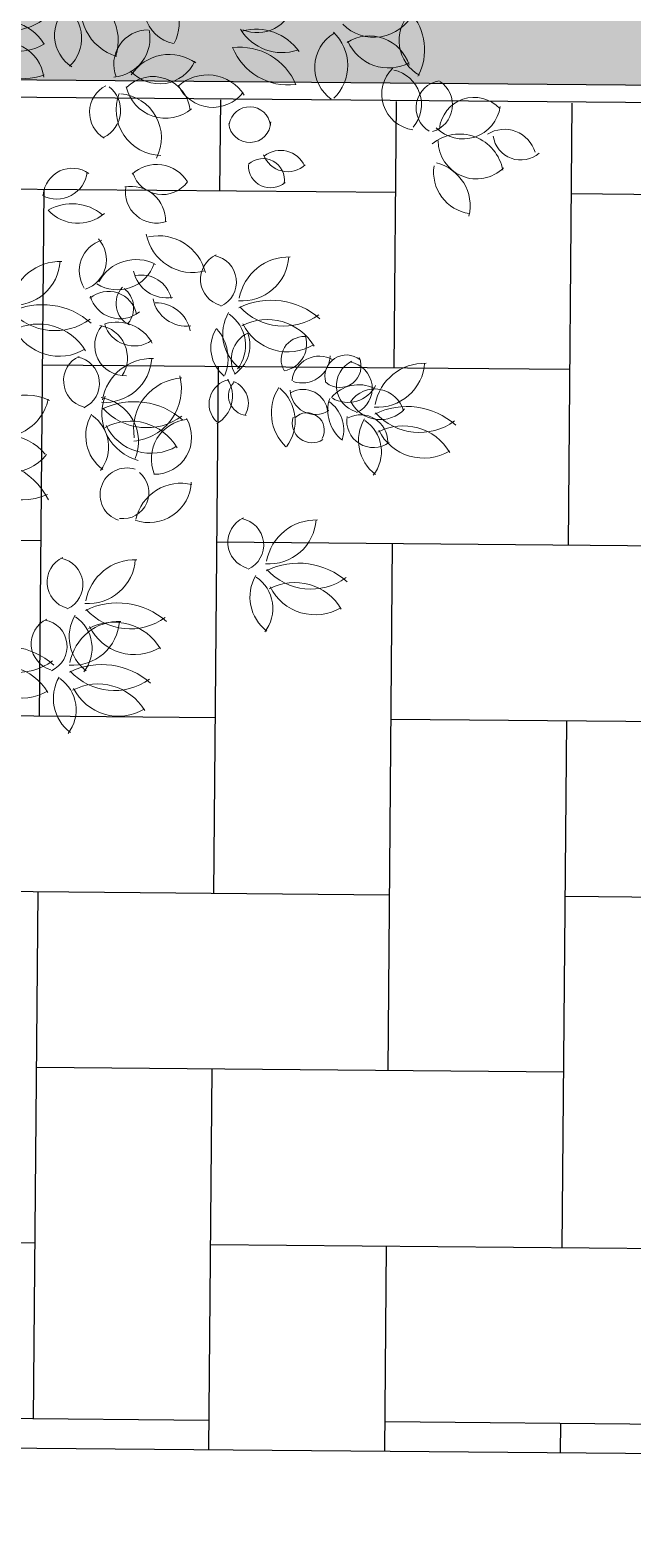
# Model space of a CAD drawing. Header units: millimetres. Extents: x 793 to 3159, y 750 to 2095.
# Drawn here: x 1232.699 to 1234.441, y 978.447 to 982.741 of the extents above; entities that cross this region are included whole.
import ezdxf

# ---------------------------------------------------------------- set-up
doc = ezdxf.new("R2010")
doc.units = ezdxf.units.MM
doc.linetypes.add('CENTER', pattern=[50.8, 31.75, -6.35, 6.35, -6.35])
doc.linetypes.add('CONTINUA', pattern=[0])
for name, color, linetype in [('A-PISOS', 252, 'Continuous'), ('A-PROY', 252, 'Continuous'), ('A-VEGETACION', 65, 'Continuous')]:
    doc.layers.add(name, color=color, linetype=linetype)
doc.layers.add('JUNTA DE AISLAMIENTO', color=7, linetype='Continuous', true_color=0x22d6dd)
doc.layers.add('JUNTA DE CONTROL', color=7, linetype='Continuous', true_color=0xf43e0b)
doc.styles.get("Standard").update_dxf_attribs({"font": 'arial.ttf'})
doc.linetypes.add('RAYACONTX', pattern='A,0.8,["X",Standard,S=0.08,R=0,X=0.025,Y=-0.04],0', length=0.8)

# ---------------------------------------------------------------- blocks, each defined once
blk = doc.blocks.new('A$C15914C01')
at = {"layer": 'A-PISOS', "linetype": 'CONTINUA', "ltscale": 0.5}
h = blk.add_hatch(dxfattribs=at)
h.set_pattern_fill('AR-HBONE', color=250, scale=0.005, angle=45)
h.set_pattern_definition([(90, (-2174.8441, -711.9263), (-0.508, 0.508), [1.524, -0.508]), (180, (-2174.8441, -711.4183), (-0.508, 0.508), [1.524, -0.508])])
h.paths.add_polyline_path([(55.5483, -5.5046), (55.8168, -5.5046), (55.8168, -0.9969), (55.5493, -0.9969), (55.5483, -0.9968), (52.8168, -0.9968), (52.8168, -4.9051), (54.8141, -4.9051), (55.5483, -4.9051)])
h.paths.add_polyline_path([(55.8168, -5.5046), (55.5483, -5.5046), (55.5483, -6.7051), (52.8168, -6.7051), (52.8168, -10.6084), (55.8168, -10.6084)])
blk = doc.blocks.new('XR-CONJUNTO$0$A$C458D45B7')
at = {"lineweight": 0, "extrusion": (-2.43104e-07, -5.45806e-06, 1)}
blk.add_lwpolyline([(0.1057, -1.746), (0.1681, -1.7494, -0.110183), (-0.0866, -0.95, -0.110183), (0.0225, -0.1181, 0.069274), (0.0548, -0.1083, -0.159056), (0.3751, -0.5382), (0.4313, -0.5098), (0.2694, -0.2414), (0.6188, -0.3643), (0.5483, -0.2962, -0.129481), (0.1024, -0.068, 0.184379), (0.1254, 0.0127), (0.8832, -0.1415), (0.8943, -0.0784), (0.1156, 0.0518, -0.487233), (0.1075, 0.0667, -0.157099), (0.4909, 0.4325), (0.4557, 0.4846), (0.2096, 0.2904), (0.2879, 0.6525), (0.2292, 0.5741, -0.1274), (0.063, 0.1098, -1.508538), (0.0487, 0.1166), (-0.0409, 1.3604), (-0.1014, 1.2588), (-0.0393, 0.4627, -0.187108), (-0.3498, 1.1361), (-0.3949, 1.1174), (-0.3356, 0.7801), (-0.586, 0.9428), (-0.6161, 0.9071, -0.222061), (-0.0345, 0.1193), (-0.0367, 0.1218), (-0.9935, 0.563), (-0.9683, 0.4373, -0.148996), (-0.7862, 0.3977), (-0.1177, 0.0214, -0.61159), (-0.1188, -0.006, -0.101655), (-1.381, -0.3864), (-1.4565, -0.4291), (-0.657, -0.3716, -0.12496), (-1.5382, -0.8654), (-1.5037, -0.924), (-0.968, -0.7054), (-1.2263, -1.1913), (-1.1801, -1.2004, -0.176723), (-0.0978, -0.0662, 0.164875), (-0.0374, -0.112, -0.122319), (-0.6656, -1.3725), (-0.6394, -1.3961), (-0.165, -0.7555, -0.101541), (-0.347, -1.7346), (-0.3067, -1.749), (-0.1198, -1.2235), (0.1057, -1.746)], format="xyb", close=True, dxfattribs=at)
at = {"lineweight": 0, "extrusion": (2.43104e-07, 5.45806e-06, -1)}
for centre, major_axis, start_param, end_param in [((1.2195, -0.3259), (0.0723, -0.0794, 0), 0.935119, 3.152125), ((1.0826, -0.3727), (0.0884, -0.0971, 0), 4.292569, 5.905348), ((1.075, -0.3301), (0.098, -0.1076, 0), 1.026297, 2.64588), ((0.882, -0.4268), (0.1053, -0.1156, 0), 4.242804, 5.729802), ((0.728, -0.2461), (0.1016, -0.1116, 0), -0.392699, 1.416384), ((0.9635, -0.4091), (0.0736, -0.0808, 0), 1.306379, 3.162265), ((0.8195, -0.4188), (0.0834, 0.076, 0), 6.107054, 7.814598), ((1.4394, -0.2899), (0.0724, -0.0795, 0), -0.621746, 1.129501), ((1.776, -0.2819), (0.0847, -0.093, 0), -0.387081, 1.524271), ((1.9638, -0.4153), (0.0768, -0.0843, 0), 1.231448, 3.066665), ((1.7614, -0.4437), (0.1203, 0.1096, 0), 6.282223, 7.50516), ((0.7063, -0.5098), (0.0938, -0.103, 0), 3.356607, 4.894804), ((0.7538, -0.3282), (0.0952, 0.0867, 0), 1.721172, 3.438981), ((1.4379, -0.5406), (0.1132, 0.1031, 0), 5.178593, 6.391981), ((0.7097, -0.547), (0.0855, 0.0778, 0), 4.970648, 6.893858), ((1.1263, -0.4919), (0.074, 0.0674, 0), 3.497373, 5.431261), ((1.0172, -0.4171), (0.0834, 0.0759, 0), 0.522201, 2.222682), ((1.5107, -0.3149), (0.1032, 0.094, 0), 1.972829, 3.329136), ((1.7212, -0.4945), (0.0844, 0.0769, 0), 2.921424, 4.898357), ((1.5708, -0.4908), (0.0887, -0.0974, 0), 4.624499, 6.245935), ((1.7652, -0.5238), (0.0809, -0.0889, 0), 3.304004, 5.142297), ((1.819, -0.3683), (0.0943, 0.0859, 0), 1.81204, 3.465097), ((0.7736, -0.4108), (0.0842, -0.0925, 0), 0.316464, 2.06298), ((1.1878, -0.5954), (0.0893, -0.098, 0), 2.893248, 4.484243), ((1.3911, -0.6161), (0.1186, -0.1303, 0), 3.751224, 5.04893), ((1.5298, -0.374), (0.1172, -0.1286, 0), 0.608217, 1.916874), ((1.1577, -0.4355), (0.0757, -0.0832, 0), -0.410198, 1.564219), ((1.9055, -0.5708), (0.0701, -0.077, 0), 0.868385, 3.107628), ((1.8147, -0.6013), (0.0684, -0.0752, 0), 4.086493, 6.142639), ((1.0432, -0.6316), (0.0635, 0.0578, 0), 2.828355, 4.970388), ((0.9604, -0.6267), (0.0642, 0.0584, 0), 6.104573, 8.123386), ((1.1762, -0.5315), (0.0858, 0.0782, 0), 1.595626, 3.656981), ((1.1406, -0.6349), (0.0726, -0.0797, 0), 3.097635, 5.344847), ((1.2984, -0.6458), (0.0925, 0.0842, 0), 4.69803, 6.451656), ((1.3126, -0.5044), (0.0742, -0.0815, 0), -0.185563, 1.859253), ((1.9797, -0.6098), (0.0531, -0.0583, 0), 1.27183, 3.717815), ((1.9253, -0.6015), (0.0597, 0.0543, 0), 6.025032, 8.287942), ((1.166, -0.6234), (0.0885, -0.0972, 0), 0.750634, 2.670163), ((1.0384, -0.705), (0.0858, -0.0942, 0), 3.951231, 5.923783), ((2.0694, -0.6791), (0.0677, -0.0743, 0), 2.389715, 4.70032), ((1.4206, -0.6724), (0.0447, 0.0407, 0), 4.046495, 6.887858), ((2.0365, -0.5907), (0.0801, 0.073, 0), 0.865837, 3.095513), ((1.4206, -0.6545), (0.045, 0.041, 0), 0.745147, 3.783208), ((2.0285, -0.812), (0.0854, -0.0937, 0), 3.194354, 5.266214), ((2.1578, -0.7629), (0.0624, -0.0685, 0), 3.315824, 5.152296), ((2.0764, -0.7036), (0.0819, 0.0746, 0), 1.519596, 3.869397), ((2.2045, -0.6777), (0.0544, -0.0598, 0), 0.009364, 2.152356), ((1.4605, -0.8232), (0.0416, -0.0457, 0), 3.128591, 5.60002), ((1.5314, -0.724), (0.0552, 0.0503, 0), 1.558302, 3.521751), ((1.5113, -0.8135), (0.0514, -0.0565, 0), 3.212513, 5.011871), ((1.9318, -0.8938), (0.0862, -0.0947, 0), 4.111917, 5.679083), ((0.8645, -0.7958), (0.0594, -0.0652, 0), -0.726496, 1.218619), ((0.9098, -0.8788), (0.0568, -0.0624, 0), 2.393253, 4.474922), ((1.1541, -0.8854), (0.077, 0.0701, 0), 4.690567, 6.465808), ((1.1694, -0.7784), (0.0664, 0.0605, 0), 1.357884, 3.565082), ((1.4824, -0.7811), (0.0478, 0.0435, 0), 1.591957, 3.894), ((2.0741, -0.7951), (0.0813, -0.0893, 0), 0.876257, 2.452635), ((1.1537, -0.8603), (0.061, -0.0669, 0), 0.413196, 2.457667), ((1.0811, -0.944), (0.073, 0.0665, 0), 5.248983, 7.046658), ((0.9106, -1.0346), (0.0926, -0.1017, 0), 3.353254, 4.564957), ((0.926, -0.8367), (0.0863, 0.0786, 0), 1.589818, 3.127586), ((1.2581, -0.957), (0.1004, 0.0914, 0), 2.033796, 3.688076), ((1.1614, -1.1268), (0.103, 0.0938, 0), 5.235197, 6.77359), ((1.0253, -1.0902), (0.069, 0.0628, 0), 3.308647, 5.138973), ((0.9205, -1.0592), (0.0664, 0.0605, 0), 6.277686, 8.249253), ((0.7405, -1.0565), (0.0917, -0.1007, 0), -0.777492, 0.800951), ((0.8777, -1.2094), (0.0977, -0.1073, 0), 2.477681, 3.902549), ((1.0421, -1.0332), (0.0826, 0.0753, 0), 1.048711, 2.866113), ((1.0967, -1.1776), (0.0894, 0.0814, 0), 4.357835, 5.930551), ((1.3608, -1.1116), (0.0578, 0.0526, 0), 2.569534, 5.006064), ((1.3091, -1.1196), (0.0521, -0.0572, 0), 4.051015, 6.582941), ((1.4011, -1.0374), (0.0917, -0.1007, 0), -0.777492, 0.800951), ((1.5383, -1.1903), (0.0977, -0.1073, 0), 2.477681, 3.902549), ((1.1846, -1.0688), (0.0724, 0.066, 0), 2.126203, 3.662822), ((1.1126, -1.19), (0.0655, 0.0597, 0), 5.242094, 6.774017), ((1.0176, -1.2329), (0.0616, 0.0561, 0), 4.748267, 6.798588), ((1.1075, -1.1835), (0.0461, -0.0506, 0), 1.181961, 3.053836), ((1.019, -1.1975), (0.0479, -0.0526, 0), 4.531679, 6.114111), ((1.4895, -1.3817), (0.156, 0.1421, 0), 4.983233, 6.17178), ((0.8289, -1.4008), (0.156, 0.1421, 0), 4.983233, 6.17178), ((1.0502, -1.1398), (0.0656, 0.0598, 0), 1.617108, 3.605764), ((1.242, -1.15), (0.0725, 0.066, 0), 2.164318, 3.678188), ((1.1553, -1.2826), (0.0683, -0.075, 0), 3.854023, 5.240722), ((1.5226, -1.0739), (0.1269, 0.1155, 0), 1.666781, 3.133707), ((0.862, -1.093), (0.1269, 0.1155, 0), 1.666781, 3.133707), ((0.8178, -1.4026), (0.1055, -0.1158, 0), 3.38331, 4.908592), ((1.0918, -1.2176), (0.0659, 0.06, 0), 1.69823, 3.571093), ((1.043, -1.3545), (0.0783, -0.086, 0), 3.570728, 4.946469), ((1.4712, -1.2689), (0.0909, 0.0828, 0), 2.943806, 4.400315), ((1.3047, -1.3033), (0.0813, 0.074, 0), 6.042078, 7.680112), ((1.4784, -1.3835), (0.1055, -0.1158, 0), 3.38331, 4.908592), ((1.5357, -1.175), (0.0974, -0.107, 0), 0.190237, 1.841773), ((0.8751, -1.194), (0.0974, -0.107, 0), 0.190237, 1.841773), ((1.0668, -1.3051), (0.0651, 0.0593, 0), 2.253087, 4.566682), ((0.9783, -1.3425), (0.0642, -0.0705, 0), 4.03691, 6.007166), ((1.4183, -1.3094), (0.0769, 0.0701, 0), 2.97626, 4.426761), ((1.2348, -1.342), (0.0872, -0.0957, 0), 4.707112, 5.824159), ((1.4594, -1.343), (0.0578, -0.0634, 0), 1.791928, 3.410217), ((1.3267, -1.3023), (0.0744, 0.0678, 0), 0.401855, 1.714979), ((1.584, -1.3411), (0.0445, -0.0489, 0), 1.786118, 3.912369), ((1.5135, -1.2978), (0.0522, -0.0573, 0), -1.25973, 0.566902), ((1.629, -1.4107), (0.0588, 0.0536, 0), 3.97883, 5.958356), ((1.5783, -1.3283), (0.0545, -0.0598, 0), -0.813038, 1.059981), ((1.7069, -1.3894), (0.042, -0.0461, 0), 2.007707, 4.557266), ((0.9678, -1.4088), (0.0578, 0.0526, 0), 2.569534, 5.006064), ((0.9161, -1.4168), (0.0521, -0.0572, 0), 4.051015, 6.582941), ((1.0081, -1.3346), (0.0917, -0.1007, 0), -0.777492, 0.800951), ((1.1453, -1.4875), (0.0977, -0.1073, 0), 2.477681, 3.902549), ((1.6874, -1.3597), (0.0414, -0.0455, 0), -1.262708, 1.413944), ((1.7562, -1.4153), (0.0578, 0.0526, 0), 2.569534, 5.006064), ((1.7045, -1.4233), (0.0521, -0.0572, 0), 4.051015, 6.582941), ((1.7965, -1.3411), (0.0917, -0.1007, 0), -0.777492, 0.800951), ((1.9337, -1.494), (0.0977, -0.1073, 0), 2.477681, 3.902549), ((1.2417, -1.546), (0.0999, -0.1097, 0), 2.132888, 3.812413), ((1.0778, -1.4302), (0.1128, 0.1028, 0), 0.48437, 2.20123), ((1.3819, -1.4714), (0.0526, 0.0479, 0), 3.048286, 5.247826), ((1.2889, -1.4511), (0.0602, -0.0661, 0), -1.42151, 0.212376), ((1.4235, -1.448), (0.0382, -0.0419, 0), 0.840385, 3.053217), ((1.3575, -1.4699), (0.0495, 0.045, 0), 5.804263, 7.555064), ((1.7437, -1.5154), (0.069, -0.0758, 0), 2.992613, 4.319172), ((1.711, -1.3735), (0.067, 0.061, 0), 1.213283, 2.813805), ((0.783, -1.6027), (0.1018, -0.1118, 0), 2.590682, 4.333365), ((1.1414, -1.5014), (0.0944, -0.1036, 0), 0.982263, 2.662977), ((0.9783, -1.5849), (0.0873, -0.0959, 0), 4.040533, 5.825192), ((1.0965, -1.6789), (0.156, 0.1421, 0), 4.983233, 6.17178), ((1.6259, -1.4952), (0.0909, -0.0998, 0), 1.486848, 2.875757), ((1.436, -1.5206), (0.0916, 0.0834, 0), 6.141567, 7.656072), ((1.6176, -1.4269), (0.0492, -0.054, 0), 0.172175, 2.267867), ((1.5821, -1.4997), (0.0485, -0.0533, 0), 3.374486, 5.350939), ((1.7642, -1.4868), (0.0815, 0.0742, 0), 2.96694, 4.191148), ((1.7903, -1.5105), (0.0635, 0.0579, 0), 4.479507, 6.747295), ((1.8849, -1.6854), (0.156, 0.1421, 0), 4.983233, 6.17178), ((0.7069, -1.433), (0.0958, -0.1052, 0), -0.620898, 1.257402), ((1.1296, -1.3711), (0.1269, 0.1155, 0), 1.666781, 3.133707), ((1.5944, -1.5453), (0.0336, -0.0369, 0), 3.099403, 5.951328), ((1.6007, -1.5446), (0.0738, 0.0672, 0), 6.048868, 7.302861), ((1.7493, -1.5789), (0.0585, 0.0533, 0), 4.975325, 7.002562), ((1.805, -1.4177), (0.0706, 0.0643, 0), 1.472484, 3.37871), ((1.918, -1.3776), (0.1269, 0.1155, 0), 1.666781, 3.133707), ((1.0782, -1.5661), (0.0909, 0.0828, 0), 2.943806, 4.400315), ((0.9117, -1.6005), (0.0813, 0.074, 0), 6.042078, 7.680112), ((1.0854, -1.6807), (0.1055, -0.1158, 0), 3.38331, 4.908592), ((1.1427, -1.4721), (0.0974, -0.107, 0), 0.190237, 1.841773), ((1.2609, -1.6323), (0.0778, -0.0855, 0), 1.918483, 3.760095), ((1.1542, -1.5703), (0.0791, 0.072, 0), 0.195187, 2.318951), ((1.6091, -1.5243), (0.0425, 0.0387, 0), 1.734871, 4.153312), ((1.786, -1.5169), (0.057, 0.0519, 0), 1.668591, 4.040558), ((1.8666, -1.5726), (0.0909, 0.0828, 0), 2.943806, 4.400315), ((1.7001, -1.607), (0.0813, 0.074, 0), 6.042078, 7.680112), ((1.8738, -1.6872), (0.1055, -0.1158, 0), 3.38331, 4.908592), ((1.9311, -1.4787), (0.0974, -0.107, 0), 0.190237, 1.841773), ((0.7191, -1.723), (0.1155, 0.1052, 0), 4.718896, 6.320013), ((0.659, -1.8548), (0.145, -0.1593, 0), 3.642263, 4.961959), ((0.7347, -1.5407), (0.1002, 0.0912, 0), 1.386642, 3.372135), ((0.7689, -1.5609), (0.1308, -0.1436, 0), 0.328466, 1.844368), ((1.0756, -1.7372), (0.0522, -0.0573, 0), 1.05275, 4.182005), ((1.0644, -1.7315), (0.0505, -0.0554, 0), 4.555762, 7.142185), ((1.1392, -1.6948), (0.0905, 0.0824, 0), 0.769881, 2.634816), ((1.2321, -1.8351), (0.0893, -0.098, 0), 2.51634, 4.119105), ((1.4467, -1.8713), (0.0578, 0.0526, 0), 2.569534, 5.006064), ((1.395, -1.8793), (0.0521, -0.0572, 0), 4.051015, 6.582941), ((1.6242, -1.95), (0.0977, -0.1073, 0), 2.477681, 3.902549), ((1.487, -1.7971), (0.0917, -0.1007, 0), -0.777492, 0.800951), ((0.9254, -1.9911), (0.0578, 0.0526, 0), 2.569534, 5.006064), ((0.8737, -1.9991), (0.0521, -0.0572, 0), 4.051015, 6.582941), ((0.9657, -1.9169), (0.0917, -0.1007, 0), -0.777492, 0.800951), ((1.1029, -2.0698), (0.0977, -0.1073, 0), 2.477681, 3.902549), ((1.5754, -2.1414), (0.156, 0.1421, 0), 4.983233, 6.17178), ((1.5571, -2.0286), (0.0909, 0.0828, 0), 2.943806, 4.400315), ((1.3906, -2.063), (0.0813, 0.074, 0), 6.042078, 7.680112), ((1.6084, -1.8336), (0.1269, 0.1155, 0), 1.666781, 3.133707), ((1.5643, -2.1432), (0.1055, -0.1158, 0), 3.38331, 4.908592), ((1.6216, -1.9347), (0.0974, -0.107, 0), 0.190237, 1.841773), ((1.0541, -2.2612), (0.156, 0.1421, 0), 4.983233, 6.17178), ((0.8812, -2.1699), (0.0578, 0.0526, 0), 2.569534, 5.006064), ((0.8295, -2.178), (0.0521, -0.0572, 0), 4.051015, 6.582941), ((1.0358, -2.1484), (0.0909, 0.0828, 0), 2.943806, 4.400315), ((0.9215, -2.0958), (0.0917, -0.1007, 0), -0.777492, 0.800951), ((1.0587, -2.2486), (0.0977, -0.1073, 0), 2.477681, 3.902549), ((0.8693, -2.1828), (0.0813, 0.074, 0), 6.042078, 7.680112), ((1.0872, -1.9534), (0.1269, 0.1155, 0), 1.666781, 3.133707), ((1.043, -2.263), (0.1055, -0.1158, 0), 3.38331, 4.908592), ((1.1003, -2.0545), (0.0974, -0.107, 0), 0.190237, 1.841773), ((0.7295, -2.3902), (0.156, 0.1421, 0), 4.983233, 6.17178), ((0.7626, -2.0824), (0.1269, 0.1155, 0), 1.666781, 3.133707), ((0.7185, -2.392), (0.1055, -0.1158, 0), 3.38331, 4.908592), ((1.0099, -2.44), (0.156, 0.1421, 0), 4.983233, 6.17178), ((0.7757, -2.1835), (0.0974, -0.107, 0), 0.190237, 1.841773), ((0.9916, -2.3272), (0.0909, 0.0828, 0), 2.943806, 4.400315), ((0.8251, -2.3616), (0.0813, 0.074, 0), 6.042078, 7.680112), ((1.0429, -2.1322), (0.1269, 0.1155, 0), 1.666781, 3.133707), ((0.9988, -2.4419), (0.1055, -0.1158, 0), 3.38331, 4.908592), ((1.0561, -2.2333), (0.0974, -0.107, 0), 0.190237, 1.841773)]:
    blk.add_ellipse(centre, major_axis=major_axis, ratio=1, start_param=start_param, end_param=end_param, dxfattribs=at)

msp = doc.modelspace()

# ---------------------------------------------------------------- hatches: boundary and pattern name
at = {"layer": 'A-VEGETACION', "linetype": 'CONTINUA'}
h = msp.add_hatch(dxfattribs=at)
h.set_pattern_fill('AR-SAND', color=256, scale=0.02, angle=0.53405)
h.set_pattern_definition([(38.034047, (-995.48666, 277.431), (-0.04112262, 0.97848569), [0, -0.77216, 0, -0.8636, 0, -0.8255]), (8.034047, (-995.4867, 277.431), (0.8856448, 1.4419677), [0, -0.41656, 0, -0.69596, 0, -0.2667]), (328.034047, (-996.1115, 277.42514), (1.58188923, 0.0176195), [0, -0.254, 0, -0.9144, 0, -1.1938]), (318.034047, (-996.1115, 277.4251), (1.5228908, 0.4600731), [0, -0.127, 0, -0.59944, 0, -0.6858])])
h.paths.add_polyline_path([(1266.51536, 983.9992), (1266.50048, 982.29926), (1284.99257, 982.13736), (1285.00745, 983.8373)])
h.paths.add_polyline_path([(1234.84776, 982.57638), (1234.86265, 984.27631), (1220.54274, 984.40214), (1220.52879, 982.70215)])
h.paths.add_polyline_path([(1243.00385, 984.20504), (1242.98897, 982.5051), (1257.30842, 982.37974), (1257.3233, 984.07967)])

# ---------------------------------------------------------------- linework, layer by layer
at = {"layer": 'A-PROY', "linetype": 'CONTINUA', "ltscale": 0.5}
for p, q in [((1234.84776, 982.57638, -75.23914), (1220.52878, 982.70174, -75.23914)), ((1234.89732, 982.52594, -75.23914), (1220.47788, 982.65218, -75.23914))]:
    msp.add_line(p, q, dxfattribs=at)
at = {"layer": 'JUNTA DE AISLAMIENTO', "linetype": 'RAYACONTX', "elevation": 293.72089}
msp.add_lwpolyline([(1216.46758, 943.4295), (1208.10005, 954.35951), (1219.00841, 954.26467), (1219.1931, 975.50953), (1229.19562, 975.42257), (1229.21995, 978.22113), (1229.27101, 978.22069), (1229.2749, 978.66857), (1266.31959, 978.34652), (1266.31569, 977.89863), (1285.20956, 977.73436)], dxfattribs=at)

# ---------------------------------------------------------------- block references
at = {"layer": 'A-VEGETACION', "linetype": 'CONTINUA', "ltscale": 0.5, "rotation": 359.4659533148276}
msp.add_blockref('XR-CONJUNTO$0$A$C458D45B7', (1231.92066, 983.14287, 293.72089), dxfattribs=at)
at = {"layer": 'JUNTA DE CONTROL', "linetype": 'CENTER', "ltscale": 0.05, "rotation": 359.5035917933524}
msp.add_blockref('A$C15914C01', (1179.60612, 989.70753, 293.72089), dxfattribs=at)

doc.saveas('drawing.dxf')
